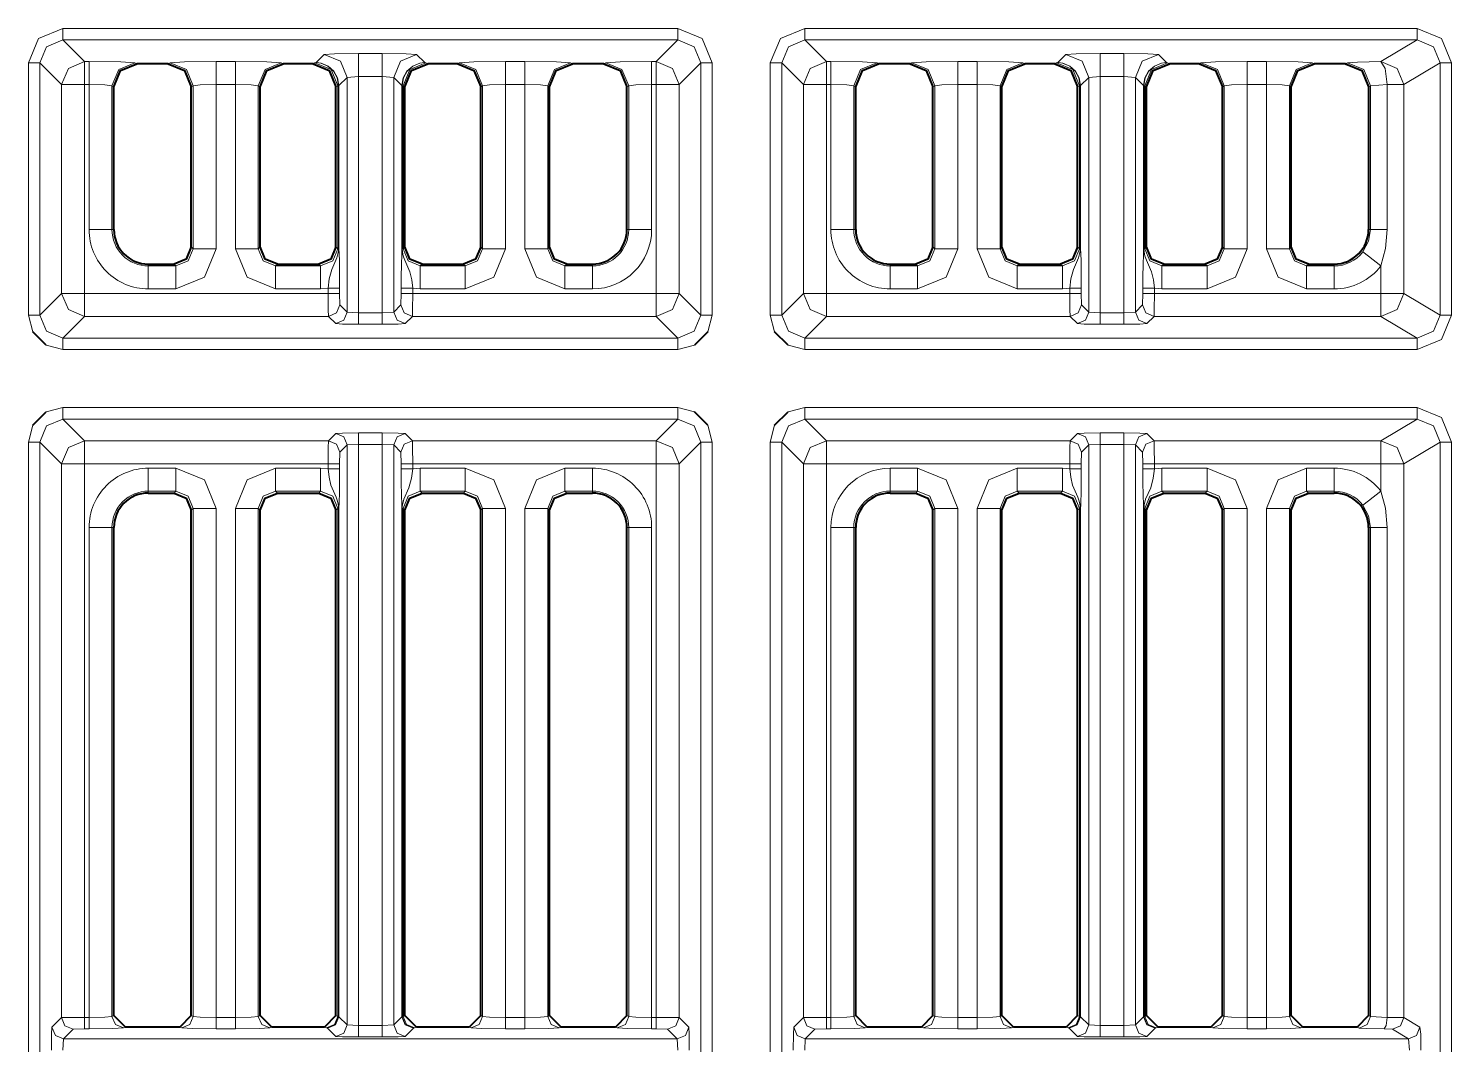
# Model space of a CAD drawing. Header units: millimetres. Extents: x 0 to 2941, y -405 to 1422.
# Drawn here: x 484.1 to 546, y 228.7 to 272.9 of the extents above; entities that cross this region are included whole.
import ezdxf

# ---------------------------------------------------------------- set-up
doc = ezdxf.new("R2010")
doc.units = ezdxf.units.MM
doc.layers.add('FINE', color=9, linetype='Continuous')
doc.layers.add('OUTLINE', color=7, linetype='Continuous')

msp = doc.modelspace()

# ---------------------------------------------------------------- linework, layer by layer
at = {"layer": 'FINE', "lineweight": 9}
for p, q in [((512.354, 272.928), (485.579, 272.928)), ((544.544, 272.928), (517.879, 272.928)), ((485.579, 272.428), (512.354, 272.428)), ((486.523, 271.484), (485.579, 272.428)), ((518.823, 271.484), (517.879, 272.428)), ((517.879, 272.428), (544.544, 272.428)), ((544.544, 272.428), (542.971, 271.484)), ((484.08, 271.428), (484.08, 260.453)), ((484.579, 260.453), (484.579, 271.428)), ((484.579, 271.428), (485.523, 270.484)), ((486.719, 271.484), (486.523, 271.484)), ((488.799, 271.393), (488.716, 271.434)), ((490.252, 271.434), (490.17, 271.393)), ((493.09, 271.484), (492.25, 271.484)), ((495.17, 271.393), (495.087, 271.434)), ((496.552, 271.434), (496.47, 271.393)), ((496.601, 271.443), (496.552, 271.434)), ((496.957, 271.799), (496.601, 271.443)), ((501.338, 271.443), (500.982, 271.799)), ((501.387, 271.434), (501.338, 271.443)), ((501.47, 271.393), (501.387, 271.434)), ((502.852, 271.434), (502.77, 271.393)), ((505.69, 271.484), (504.85, 271.484)), ((507.77, 271.393), (507.687, 271.434)), ((509.217, 271.434), (509.135, 271.393)), ((513.853, 260.453), (513.853, 271.428)), ((516.38, 271.428), (516.38, 260.453)), ((519.019, 271.484), (518.823, 271.484)), ((521.099, 271.393), (521.016, 271.434)), ((522.547, 271.434), (522.464, 271.393)), ((527.464, 271.393), (527.382, 271.434)), ((528.847, 271.434), (528.764, 271.393)), ((528.896, 271.443), (528.847, 271.434)), ((529.252, 271.799), (528.896, 271.443)), ((531.777, 271.837), (530.751, 271.837)), ((533.633, 271.443), (533.277, 271.799)), ((533.681, 271.434), (533.633, 271.443)), ((533.764, 271.393), (533.681, 271.434)), ((535.147, 271.434), (535.064, 271.393)), ((537.984, 271.484), (537.144, 271.484)), ((540.064, 271.393), (539.982, 271.434)), ((541.516, 271.436), (541.429, 271.393)), ((543.97, 270.484), (545.544, 271.429)), ((545.544, 271.429), (545.544, 260.452)), ((546.044, 260.452), (546.044, 271.429)), ((497.6, 270.442), (497.957, 270.799)), ((497.957, 270.799), (498.457, 270.838)), ((497.957, 270.799), (497.957, 260.582)), ((498.457, 260.556), (498.457, 270.838)), ((498.457, 270.838), (499.483, 270.838)), ((499.483, 270.838), (499.483, 260.556)), ((499.483, 270.838), (499.982, 270.799)), ((499.982, 260.582), (499.982, 270.799)), ((499.982, 270.799), (500.34, 270.442)), ((529.894, 270.442), (530.252, 270.799)), ((530.252, 270.799), (530.751, 270.838)), ((530.252, 270.799), (530.252, 260.582)), ((530.751, 260.556), (530.751, 270.838)), ((530.751, 270.838), (531.777, 270.838)), ((531.777, 270.838), (531.777, 260.556)), ((531.777, 270.838), (532.277, 270.799)), ((532.277, 270.799), (532.634, 270.442)), ((486.523, 270.484), (486.719, 270.484)), ((486.523, 261.397), (486.523, 270.484)), ((486.719, 270.484), (486.719, 264.172)), ((487.717, 264.172), (487.717, 270.435)), ((487.717, 270.435), (487.799, 270.394)), ((491.17, 270.394), (491.251, 270.435)), ((492.25, 263.34), (492.25, 270.484)), ((492.25, 270.484), (493.09, 270.484)), ((493.09, 270.484), (493.09, 263.34)), ((494.088, 263.34), (494.088, 270.435)), ((494.088, 270.435), (494.17, 270.394)), ((497.47, 270.394), (497.551, 270.435)), ((497.583, 270.442), (497.583, 263.34)), ((497.6, 270.442), (497.6, 270.448)), ((497.6, 263.34), (497.6, 270.442)), ((500.34, 270.442), (500.34, 263.34)), ((500.356, 270.442), (500.356, 270.446)), ((500.356, 270.446), (500.388, 270.435)), ((500.356, 263.34), (500.356, 270.442)), ((500.388, 270.435), (500.47, 270.394)), ((500.388, 263.34), (500.388, 270.435)), ((503.77, 270.394), (503.851, 270.435)), ((505.69, 270.484), (505.69, 263.34)), ((506.688, 263.34), (506.688, 270.435)), ((506.688, 270.435), (506.77, 270.394)), ((511.215, 264.172), (511.215, 270.484)), ((511.215, 270.484), (511.41, 270.484)), ((511.41, 270.484), (511.41, 261.397)), ((512.41, 261.397), (512.41, 270.484)), ((517.823, 270.484), (517.823, 261.397)), ((518.823, 270.484), (519.019, 270.484)), ((519.019, 270.484), (519.019, 264.172)), ((524.544, 263.34), (524.544, 270.484)), ((526.383, 270.435), (526.464, 270.394)), ((529.764, 270.394), (529.846, 270.435)), ((529.846, 270.435), (529.846, 263.34)), ((529.878, 270.442), (529.878, 263.34)), ((529.894, 270.442), (529.894, 270.448)), ((529.894, 263.34), (529.894, 270.442)), ((532.634, 270.442), (532.634, 263.34)), ((532.651, 270.442), (532.651, 270.446)), ((532.651, 270.446), (532.683, 270.435)), ((532.651, 263.34), (532.651, 270.442)), ((532.683, 270.435), (532.764, 270.394)), ((532.683, 263.34), (532.683, 270.435)), ((536.064, 270.394), (536.146, 270.435)), ((536.146, 270.435), (536.146, 263.34)), ((537.144, 263.34), (537.144, 270.484)), ((537.144, 270.484), (537.984, 270.484)), ((537.984, 270.484), (537.984, 263.34)), ((538.983, 263.34), (538.983, 270.435)), ((538.983, 270.435), (539.064, 270.394)), ((542.429, 270.394), (542.515, 270.437)), ((542.515, 270.437), (543.242, 270.484)), ((542.515, 270.437), (542.515, 264.172)), ((543.242, 264.172), (543.242, 270.484)), ((543.97, 261.397), (543.97, 270.484)), ((487.799, 264.172), (487.717, 264.172)), ((542.515, 264.172), (542.429, 264.172)), ((494.17, 263.421), (494.088, 263.34)), ((500.47, 263.421), (500.388, 263.34)), ((506.77, 263.421), (506.688, 263.34)), ((523.546, 263.34), (523.464, 263.421)), ((529.846, 263.34), (529.764, 263.421)), ((532.764, 263.421), (532.683, 263.34)), ((536.146, 263.34), (536.064, 263.421)), ((539.064, 263.421), (538.983, 263.34)), ((490.421, 262.673), (490.502, 262.591)), ((494.837, 262.591), (494.919, 262.673)), ((496.802, 262.591), (494.837, 262.591)), ((496.721, 262.673), (496.802, 262.591)), ((501.137, 262.591), (501.219, 262.673)), ((503.102, 262.591), (501.137, 262.591)), ((503.021, 262.673), (503.102, 262.591)), ((507.437, 262.591), (507.519, 262.673)), ((508.635, 262.591), (507.437, 262.591)), ((508.635, 262.673), (508.635, 262.591)), ((527.132, 262.591), (527.213, 262.673)), ((529.097, 262.591), (527.132, 262.591)), ((529.015, 262.673), (529.097, 262.591)), ((535.315, 262.673), (535.397, 262.591)), ((539.732, 262.591), (539.813, 262.673)), ((540.929, 262.591), (539.732, 262.591)), ((540.929, 262.673), (540.929, 262.591)), ((542.971, 262.595), (542.971, 261.397)), ((489.299, 261.592), (490.502, 261.592)), ((494.837, 261.592), (496.802, 261.592)), ((496.802, 261.592), (497.129, 261.623)), ((497.129, 261.623), (497.129, 261.397)), ((497.629, 261.397), (497.629, 261.623)), ((500.31, 261.623), (500.31, 261.397)), ((500.81, 261.397), (500.81, 261.623)), ((500.81, 261.623), (501.137, 261.592)), ((501.137, 261.592), (503.102, 261.592)), ((507.437, 261.592), (508.635, 261.592)), ((521.599, 261.592), (522.797, 261.592)), ((527.132, 261.592), (529.097, 261.592)), ((529.097, 261.592), (529.424, 261.623)), ((529.424, 261.623), (529.424, 261.397)), ((529.923, 261.397), (529.923, 261.623)), ((533.105, 261.623), (533.432, 261.592)), ((533.432, 261.592), (535.397, 261.592)), ((539.732, 261.592), (540.929, 261.592)), ((497.129, 261.397), (486.523, 261.397)), ((497.642, 260.897), (497.629, 261.397)), ((497.957, 260.582), (497.642, 260.897)), ((500.298, 260.897), (499.982, 260.582)), ((500.31, 261.397), (500.298, 260.897)), ((511.41, 261.397), (500.81, 261.397)), ((513.354, 260.453), (512.41, 261.397)), ((529.936, 260.897), (529.923, 261.397)), ((530.252, 260.582), (529.936, 260.897)), ((545.544, 260.452), (543.97, 261.397)), ((484.08, 260.453), (484.268, 259.726)), ((485.579, 259.453), (486.523, 260.397)), ((486.523, 260.397), (497.142, 260.397)), ((497.142, 260.397), (497.457, 260.082)), ((498.457, 260.556), (497.957, 260.582)), ((499.483, 260.556), (498.457, 260.556)), ((499.982, 260.582), (499.483, 260.556)), ((500.482, 260.082), (500.797, 260.397)), ((500.797, 260.397), (511.41, 260.397)), ((511.41, 260.397), (512.354, 259.453)), ((513.665, 259.726), (513.853, 260.453)), ((516.38, 260.453), (516.568, 259.726)), ((529.436, 260.397), (529.752, 260.082)), ((530.751, 260.556), (530.252, 260.582)), ((531.777, 260.556), (530.751, 260.556)), ((532.277, 260.582), (531.777, 260.556)), ((532.777, 260.082), (533.092, 260.397)), ((533.092, 260.397), (542.971, 260.397)), ((498.457, 260.056), (499.483, 260.056)), ((530.751, 260.056), (531.777, 260.056)), ((484.852, 259.141), (485.579, 258.954)), ((512.354, 259.453), (485.579, 259.453)), ((517.152, 259.141), (517.879, 258.954)), ((517.879, 258.954), (544.544, 258.954)), ((485.579, 256.427), (484.852, 256.239)), ((512.354, 256.427), (485.579, 256.427)), ((485.579, 255.927), (512.354, 255.927)), ((486.523, 254.984), (485.579, 255.927)), ((512.354, 255.927), (511.41, 254.984)), ((513.081, 256.239), (512.354, 256.427)), ((517.879, 256.427), (517.152, 256.239)), ((544.544, 256.427), (517.879, 256.427)), ((484.268, 255.655), (484.08, 254.928)), ((497.457, 255.299), (497.142, 254.984)), ((499.483, 255.324), (498.457, 255.324)), ((500.797, 254.984), (500.482, 255.299)), ((513.853, 254.928), (513.665, 255.655)), ((516.568, 255.655), (516.38, 254.928)), ((533.092, 254.984), (532.777, 255.299)), ((484.08, 254.928), (484.08, 200.348)), ((497.142, 254.984), (486.523, 254.984)), ((497.642, 254.484), (497.957, 254.799)), ((497.957, 254.799), (498.457, 254.825)), ((497.957, 254.799), (497.957, 229.558)), ((498.457, 229.532), (498.457, 254.825)), ((498.457, 254.825), (499.483, 254.825)), ((499.483, 254.825), (499.483, 229.532)), ((499.483, 254.825), (499.982, 254.799)), ((499.982, 229.558), (499.982, 254.799)), ((511.41, 254.984), (500.797, 254.984)), ((512.41, 253.984), (513.354, 254.928)), ((513.853, 200.348), (513.853, 254.928)), ((516.38, 254.928), (516.38, 200.348)), ((529.436, 254.984), (518.823, 254.984)), ((529.936, 254.484), (530.252, 254.799)), ((530.252, 254.799), (530.751, 254.825)), ((530.252, 254.799), (530.252, 229.558)), ((530.751, 229.532), (530.751, 254.825)), ((530.751, 254.825), (531.777, 254.825)), ((531.777, 254.825), (531.777, 229.532)), ((531.777, 254.825), (532.277, 254.799)), ((542.971, 254.984), (533.092, 254.984)), ((543.97, 253.984), (545.544, 254.928)), ((545.544, 254.928), (545.544, 200.202)), ((497.629, 253.984), (497.642, 254.484)), ((532.592, 254.484), (532.605, 253.984)), ((490.502, 253.789), (489.299, 253.789)), ((496.802, 253.789), (494.837, 253.789)), ((497.129, 253.758), (496.802, 253.789)), ((497.129, 253.984), (497.129, 253.758)), ((497.629, 253.758), (497.629, 253.984)), ((500.81, 253.758), (500.81, 253.984)), ((501.137, 253.789), (500.81, 253.758)), ((503.102, 253.789), (501.137, 253.789)), ((508.635, 253.789), (507.437, 253.789)), ((512.41, 229.873), (512.41, 253.984)), ((517.823, 253.984), (517.823, 229.873)), ((518.823, 253.984), (529.424, 253.984)), ((518.823, 229.886), (518.823, 253.984)), ((522.797, 253.789), (521.599, 253.789)), ((529.097, 253.789), (527.132, 253.789)), ((529.424, 253.758), (529.097, 253.789)), ((529.424, 253.984), (529.424, 253.758)), ((532.605, 253.984), (532.605, 253.758)), ((533.105, 253.984), (542.971, 253.984)), ((533.105, 253.758), (533.105, 253.984)), ((533.432, 253.789), (533.105, 253.758)), ((535.397, 253.789), (533.432, 253.789)), ((540.929, 253.789), (539.732, 253.789)), ((542.971, 253.984), (542.971, 252.786)), ((489.299, 252.708), (489.299, 252.79)), ((494.919, 252.708), (494.837, 252.79)), ((501.219, 252.708), (501.137, 252.79)), ((501.137, 252.79), (503.102, 252.79)), ((503.102, 252.79), (503.021, 252.708)), ((507.519, 252.708), (507.437, 252.79)), ((507.437, 252.79), (508.635, 252.79)), ((508.635, 252.79), (508.635, 252.708)), ((522.797, 252.79), (522.715, 252.708)), ((529.097, 252.79), (529.015, 252.708)), ((533.513, 252.708), (533.432, 252.79)), ((539.732, 252.79), (540.929, 252.79)), ((539.813, 252.708), (539.732, 252.79)), ((540.929, 252.79), (540.929, 252.708)), ((491.17, 251.96), (491.251, 252.041)), ((491.251, 252.041), (491.251, 229.923)), ((492.25, 229.886), (492.25, 252.041)), ((493.09, 252.041), (493.09, 229.886)), ((494.088, 252.041), (494.17, 251.96)), ((494.088, 229.923), (494.088, 252.041)), ((497.47, 251.96), (497.551, 252.041)), ((497.551, 252.041), (497.551, 229.923)), ((497.583, 252.041), (497.583, 229.915)), ((497.6, 229.915), (497.6, 252.041)), ((500.34, 252.041), (500.34, 229.915)), ((500.388, 252.041), (500.47, 251.96)), ((500.388, 229.923), (500.388, 252.041)), ((503.77, 251.96), (503.851, 252.041)), ((503.851, 252.041), (503.851, 229.923)), ((504.85, 229.886), (504.85, 252.041)), ((505.69, 252.041), (505.69, 229.886)), ((506.688, 252.041), (506.77, 251.96)), ((523.464, 251.96), (523.546, 252.041)), ((523.546, 252.041), (523.546, 229.923)), ((524.544, 229.886), (524.544, 252.041)), ((525.384, 252.041), (525.384, 229.886)), ((526.383, 252.041), (526.464, 251.96)), ((526.383, 229.923), (526.383, 252.041)), ((529.764, 251.96), (529.846, 252.041)), ((529.846, 252.041), (529.846, 229.923)), ((529.878, 252.041), (529.878, 229.915)), ((529.894, 229.915), (529.894, 252.041)), ((532.634, 252.041), (532.634, 229.915)), ((532.651, 229.915), (532.651, 252.041)), ((532.683, 252.041), (532.764, 251.96)), ((536.064, 251.96), (536.146, 252.041)), ((536.146, 252.041), (536.146, 229.923)), ((537.144, 229.886), (537.144, 252.041)), ((537.984, 252.041), (537.984, 229.886)), ((538.983, 252.041), (539.064, 251.96)), ((538.983, 229.923), (538.983, 252.041)), ((487.717, 251.208), (487.799, 251.208)), ((487.717, 229.923), (487.717, 251.208)), ((511.215, 229.886), (511.215, 251.208)), ((519.019, 251.208), (519.019, 229.886)), ((520.017, 251.208), (520.099, 251.208)), ((542.429, 251.208), (542.515, 251.208)), ((542.515, 251.208), (542.515, 229.921)), ((543.242, 229.885), (543.242, 251.208)), ((487.799, 229.964), (487.717, 229.923)), ((491.251, 229.923), (491.17, 229.964)), ((494.17, 229.964), (494.088, 229.923)), ((497.551, 229.923), (497.47, 229.964)), ((497.583, 229.915), (497.551, 229.923)), ((497.957, 229.558), (497.6, 229.915)), ((500.34, 229.915), (499.982, 229.558)), ((500.388, 229.923), (500.356, 229.915)), ((500.47, 229.964), (500.388, 229.923)), ((503.851, 229.923), (503.77, 229.964)), ((510.216, 229.923), (510.135, 229.964)), ((523.546, 229.923), (523.464, 229.964)), ((526.464, 229.964), (526.383, 229.923)), ((529.846, 229.923), (529.764, 229.964)), ((529.878, 229.915), (529.846, 229.923)), ((530.252, 229.558), (529.894, 229.915)), ((532.634, 229.915), (532.277, 229.558)), ((532.683, 229.923), (532.651, 229.915)), ((536.146, 229.923), (536.064, 229.964)), ((539.064, 229.964), (538.983, 229.923)), ((542.515, 229.921), (542.429, 229.964)), ((543.242, 229.885), (542.515, 229.921)), ((485.523, 229.873), (485.103, 229.453)), ((485.603, 228.953), (486.023, 229.373)), ((486.023, 229.373), (486.523, 229.386)), ((488.216, 229.423), (488.298, 229.464)), ((493.09, 229.886), (492.25, 229.886)), ((492.25, 229.386), (493.09, 229.386)), ((494.588, 229.423), (494.67, 229.464)), ((496.97, 229.464), (497.052, 229.423)), ((497.052, 229.423), (497.1, 229.415)), ((497.1, 229.415), (497.457, 229.058)), ((498.457, 229.532), (497.957, 229.558)), ((499.483, 229.532), (498.457, 229.532)), ((499.982, 229.558), (499.483, 229.532)), ((500.482, 229.058), (500.839, 229.415)), ((500.839, 229.415), (500.888, 229.423)), ((500.888, 229.423), (500.97, 229.464)), ((503.27, 229.464), (503.352, 229.423)), ((505.69, 229.886), (504.85, 229.886)), ((504.85, 229.386), (505.69, 229.386)), ((507.187, 229.423), (507.27, 229.464)), ((509.635, 229.464), (509.717, 229.423)), ((511.41, 229.886), (511.215, 229.886)), ((511.215, 229.386), (511.41, 229.386)), ((511.41, 229.386), (511.91, 229.373)), ((512.83, 229.453), (512.41, 229.873)), ((517.823, 229.873), (517.403, 229.453)), ((519.019, 229.886), (518.823, 229.886)), ((518.823, 229.386), (519.019, 229.386)), ((520.517, 229.423), (520.599, 229.464)), ((522.964, 229.464), (523.046, 229.423)), ((525.384, 229.886), (524.544, 229.886)), ((524.544, 229.386), (525.384, 229.386)), ((526.882, 229.423), (526.964, 229.464)), ((529.264, 229.464), (529.346, 229.423)), ((529.346, 229.423), (529.395, 229.415)), ((530.751, 229.532), (530.252, 229.558)), ((531.777, 229.532), (530.751, 229.532)), ((532.277, 229.558), (531.777, 229.532)), ((532.777, 229.058), (533.134, 229.415)), ((533.134, 229.415), (533.182, 229.423)), ((533.182, 229.423), (533.264, 229.464)), ((535.564, 229.464), (535.646, 229.423)), ((537.984, 229.886), (537.144, 229.886)), ((537.144, 229.386), (537.984, 229.386)), ((539.482, 229.423), (539.564, 229.464)), ((541.929, 229.464), (542.015, 229.421)), ((543.106, 229.385), (543.47, 229.373)), ((543.97, 229.873), (543.242, 229.885)), ((543.47, 229.373), (544.171, 228.953)), ((485.578, 228.453), (485.603, 228.953)), ((512.33, 228.953), (512.356, 228.453)), ((517.878, 228.453), (517.903, 228.953)), ((544.171, 228.953), (517.903, 228.953)), ((530.751, 229.033), (531.777, 229.033)), ((544.171, 228.953), (544.213, 228.453))]:
    msp.add_line(p, q, dxfattribs=at)
for points in [[(485.579, 272.928), (484.519, 272.488), (484.08, 271.428)], [(485.579, 272.428), (485.579, 272.579), (485.579, 272.928)], [(512.354, 272.928), (512.354, 272.579), (512.354, 272.428)], [(513.853, 271.428), (513.414, 272.488), (512.354, 272.928)], [(517.879, 272.928), (516.819, 272.488), (516.38, 271.428)], [(517.879, 272.428), (517.879, 272.579), (517.879, 272.928)], [(544.544, 272.928), (544.544, 272.579), (544.544, 272.428)], [(546.044, 271.429), (545.605, 272.489), (544.544, 272.928)], [(485.579, 272.428), (484.872, 272.135), (484.579, 271.428)], [(512.354, 272.428), (511.41, 271.484), (511.215, 271.484), (509.838, 271.47), (509.217, 271.434)], [(513.354, 271.428), (513.061, 272.135), (512.354, 272.428)], [(517.879, 272.428), (517.172, 272.135), (516.88, 271.428)], [(545.544, 271.429), (545.252, 272.135), (544.544, 272.428)], [(484.08, 271.428), (484.429, 271.428), (484.579, 271.428)], [(486.523, 271.484), (485.816, 271.191), (485.523, 270.484)], [(486.523, 271.484), (486.523, 271.182), (486.523, 270.484)], [(486.719, 271.484), (486.719, 271.182), (486.719, 270.484)], [(488.716, 271.434), (488.095, 271.47), (486.719, 271.484)], [(488.716, 271.434), (488.01, 271.141), (487.717, 270.435)], [(492.25, 271.484), (490.873, 271.47), (490.252, 271.434)], [(491.251, 270.435), (490.958, 271.141), (490.252, 271.434)], [(492.25, 270.484), (492.25, 271.182), (492.25, 271.484)], [(493.09, 270.484), (493.09, 271.182), (493.09, 271.484)], [(495.087, 271.434), (494.466, 271.47), (493.09, 271.484)], [(494.088, 270.435), (494.381, 271.141), (495.087, 271.434)], [(497.551, 270.435), (497.258, 271.141), (496.552, 271.434)], [(497.583, 270.446), (497.526, 270.775), (497.367, 271.066), (497.122, 271.289), (496.817, 271.418), (496.625, 271.443), (496.601, 271.443)], [(497.583, 270.446), (497.595, 270.447), (497.6, 270.448), (497.542, 270.777), (497.379, 271.069), (497.13, 271.291), (496.819, 271.419), (496.625, 271.443), (496.601, 271.443)], [(499.483, 271.837), (498.457, 271.837), (497.41, 271.826), (496.957, 271.799)], [(497.957, 270.799), (497.664, 271.506), (496.957, 271.799)], [(498.457, 270.838), (498.457, 271.536), (498.457, 271.837)], [(499.483, 270.838), (499.483, 271.536), (499.483, 271.837)], [(500.982, 271.799), (500.529, 271.826), (499.483, 271.837)], [(499.982, 270.799), (500.275, 271.506), (500.982, 271.799)], [(500.34, 270.442), (500.34, 270.448), (500.397, 270.777), (500.56, 271.069), (500.81, 271.291), (501.12, 271.419), (501.314, 271.443), (501.338, 271.443)], [(500.356, 270.446), (500.413, 270.775), (500.572, 271.066), (500.817, 271.289), (501.123, 271.418), (501.314, 271.443), (501.338, 271.443)], [(500.388, 270.435), (500.681, 271.141), (501.387, 271.434)], [(504.85, 271.484), (503.473, 271.47), (502.852, 271.434)], [(503.851, 270.435), (503.558, 271.141), (502.852, 271.434)], [(504.85, 270.484), (504.85, 271.182), (504.85, 271.484)], [(505.69, 270.484), (505.69, 271.182), (505.69, 271.484)], [(507.687, 271.434), (507.066, 271.47), (505.69, 271.484)], [(506.688, 270.435), (506.981, 271.141), (507.687, 271.434)], [(510.216, 270.435), (509.923, 271.141), (509.217, 271.434)], [(511.215, 270.484), (511.215, 271.182), (511.215, 271.484)], [(511.41, 270.484), (511.41, 271.182), (511.41, 271.484)], [(512.41, 270.484), (512.117, 271.191), (511.41, 271.484)], [(512.41, 270.484), (513.354, 271.428), (513.354, 260.453)], [(513.354, 271.428), (513.504, 271.428), (513.853, 271.428)], [(516.38, 271.428), (516.729, 271.428), (516.88, 271.428)], [(517.823, 261.397), (516.88, 260.453), (516.88, 271.428), (517.823, 270.484)], [(518.823, 271.484), (518.116, 271.191), (517.823, 270.484)], [(518.823, 271.484), (518.823, 271.182), (518.823, 270.484)], [(521.016, 271.434), (520.395, 271.47), (519.019, 271.484)], [(519.019, 271.484), (519.019, 271.182), (519.019, 270.484)], [(521.016, 271.434), (520.31, 271.141), (520.017, 270.435)], [(525.384, 271.484), (524.544, 271.484), (523.168, 271.47), (522.547, 271.434)], [(523.546, 270.435), (523.253, 271.141), (522.547, 271.434)], [(524.544, 270.484), (524.544, 271.182), (524.544, 271.484)], [(525.384, 270.484), (525.384, 271.182), (525.384, 271.484)], [(527.382, 271.434), (526.761, 271.47), (525.384, 271.484)], [(526.383, 270.435), (526.676, 271.141), (527.382, 271.434)], [(529.846, 270.435), (529.553, 271.141), (528.847, 271.434)], [(529.878, 270.446), (529.821, 270.775), (529.662, 271.066), (529.417, 271.289), (529.111, 271.418), (528.919, 271.443), (528.896, 271.443)], [(529.894, 270.448), (529.836, 270.777), (529.674, 271.069), (529.424, 271.291), (529.114, 271.419), (528.92, 271.443), (528.896, 271.443)], [(530.751, 271.837), (529.705, 271.826), (529.252, 271.799)], [(530.252, 270.799), (529.958, 271.506), (529.252, 271.799)], [(530.751, 270.838), (530.751, 271.536), (530.751, 271.837)], [(531.777, 270.838), (531.777, 271.536), (531.777, 271.837)], [(533.277, 271.799), (532.824, 271.826), (531.777, 271.837)], [(532.277, 270.799), (532.57, 271.506), (533.277, 271.799)], [(532.634, 270.442), (532.634, 270.448), (532.692, 270.777), (532.855, 271.069), (533.104, 271.291), (533.414, 271.419), (533.609, 271.443), (533.633, 271.443)], [(532.651, 270.446), (532.708, 270.775), (532.867, 271.066), (533.112, 271.289), (533.417, 271.418), (533.609, 271.443), (533.633, 271.443)], [(532.683, 270.435), (532.976, 271.141), (533.681, 271.434)], [(537.144, 271.484), (535.768, 271.47), (535.147, 271.434)], [(536.146, 270.435), (535.853, 271.141), (535.147, 271.434)], [(537.144, 270.484), (537.144, 271.182), (537.144, 271.484)], [(537.984, 270.484), (537.984, 271.182), (537.984, 271.484)], [(539.982, 271.434), (539.361, 271.47), (537.984, 271.484)], [(538.983, 270.435), (539.276, 271.141), (539.982, 271.434)], [(542.971, 271.484), (541.951, 271.466), (541.516, 271.436)], [(542.515, 270.437), (542.222, 271.143), (541.516, 271.436)], [(543.242, 270.484), (543.16, 271.182), (542.971, 271.484)], [(543.97, 270.484), (543.677, 271.191), (542.971, 271.484)], [(545.544, 271.429), (545.698, 271.429), (546.044, 271.429)], [(532.592, 260.897), (532.277, 260.582), (532.277, 270.799)], [(485.523, 270.484), (485.523, 261.397), (484.579, 260.453)], [(485.523, 270.484), (485.825, 270.484), (486.523, 270.484)], [(486.719, 270.484), (487.407, 270.47), (487.717, 270.435)], [(491.251, 270.435), (491.251, 263.34), (491.17, 263.421)], [(491.251, 270.435), (491.561, 270.47), (492.25, 270.484)], [(493.09, 270.484), (493.778, 270.47), (494.088, 270.435)], [(497.551, 270.435), (497.551, 263.34), (497.47, 263.421)], [(497.551, 270.435), (497.583, 270.446), (497.583, 270.442)], [(497.583, 270.442), (497.595, 270.442), (497.6, 270.442)], [(500.356, 270.446), (500.344, 270.447), (500.34, 270.448)], [(500.34, 270.442), (500.344, 270.442), (500.356, 270.442)], [(503.851, 270.435), (503.851, 263.34), (503.77, 263.421)], [(503.851, 270.435), (504.161, 270.47), (504.85, 270.484)], [(504.85, 263.34), (504.85, 270.484), (505.69, 270.484)], [(505.69, 270.484), (506.378, 270.47), (506.688, 270.435)], [(510.135, 270.394), (510.216, 270.435), (510.216, 264.172), (510.135, 264.172)], [(510.216, 270.435), (510.526, 270.47), (511.215, 270.484)], [(511.41, 270.484), (512.108, 270.484), (512.41, 270.484)], [(517.823, 270.484), (518.125, 270.484), (518.823, 270.484)], [(529.424, 261.397), (518.823, 261.397), (518.823, 270.484)], [(519.019, 270.484), (519.707, 270.47), (520.017, 270.435)], [(520.099, 264.172), (520.017, 264.172), (520.017, 270.435), (520.099, 270.394)], [(523.464, 270.394), (523.546, 270.435), (523.546, 263.34)], [(523.546, 270.435), (523.856, 270.47), (524.544, 270.484)], [(524.544, 270.484), (525.384, 270.484), (525.384, 263.34), (525.896, 262.104), (527.132, 261.592)], [(525.384, 270.484), (526.073, 270.47), (526.383, 270.435)], [(526.464, 263.421), (526.383, 263.34), (526.383, 270.435)], [(529.846, 270.435), (529.878, 270.446), (529.878, 270.442)], [(529.878, 270.446), (529.889, 270.447), (529.894, 270.448)], [(529.878, 270.442), (529.889, 270.442), (529.894, 270.442)], [(532.651, 270.446), (532.639, 270.447), (532.634, 270.448)], [(532.634, 270.442), (532.639, 270.442), (532.651, 270.442)], [(536.146, 270.435), (536.456, 270.47), (537.144, 270.484)], [(537.984, 270.484), (538.673, 270.47), (538.983, 270.435)], [(543.242, 270.484), (543.754, 270.484), (543.97, 270.484)], [(486.719, 264.172), (487.407, 264.172), (487.717, 264.172)], [(510.216, 264.172), (510.526, 264.172), (511.215, 264.172)], [(519.019, 264.172), (519.707, 264.172), (520.017, 264.172)], [(542.515, 264.172), (542.431, 263.669), (542.181, 263.205)], [(542.515, 264.172), (542.732, 264.172), (543.242, 264.172)], [(542.971, 262.595), (543.174, 263.352), (543.242, 264.172)], [(491.251, 263.34), (491.033, 262.809), (490.502, 262.591)], [(490.502, 261.592), (491.738, 262.104), (492.25, 263.34)], [(491.251, 263.34), (491.561, 263.34), (492.25, 263.34)], [(493.09, 263.34), (493.778, 263.34), (494.088, 263.34)], [(493.09, 263.34), (493.601, 262.104), (494.837, 261.592)], [(494.837, 262.591), (494.306, 262.809), (494.088, 263.34)], [(497.551, 263.34), (497.333, 262.809), (496.802, 262.591)], [(497.583, 263.34), (497.581, 263.27), (497.572, 263.183), (497.512, 262.943), (497.29, 262.443), (497.179, 262.03), (497.129, 261.623)], [(497.551, 263.34), (497.562, 263.34), (497.583, 263.34)], [(497.6, 263.34), (497.595, 263.34), (497.583, 263.34)], [(497.629, 261.623), (497.626, 262.215), (497.616, 262.763), (497.604, 263.171), (497.6, 263.279), (497.6, 263.313), (497.6, 263.34)], [(500.34, 263.34), (500.34, 263.328), (500.339, 263.3), (500.338, 263.241), (500.336, 263.192), (500.334, 263.117), (500.32, 262.624), (500.313, 262.153), (500.31, 261.623)], [(500.356, 263.34), (500.344, 263.34), (500.34, 263.34)], [(500.356, 263.34), (500.377, 263.34), (500.388, 263.34)], [(500.81, 261.623), (500.767, 261.987), (500.689, 262.33), (500.465, 262.848), (500.413, 262.985), (500.384, 263.091), (500.361, 263.237), (500.357, 263.307), (500.356, 263.34)], [(501.137, 262.591), (500.606, 262.809), (500.388, 263.34)], [(503.851, 263.34), (503.633, 262.809), (503.102, 262.591)], [(503.102, 261.592), (504.338, 262.104), (504.85, 263.34)], [(503.851, 263.34), (504.161, 263.34), (504.85, 263.34)], [(506.688, 263.34), (506.378, 263.34), (505.69, 263.34)], [(505.69, 263.34), (506.201, 262.104), (507.437, 261.592)], [(507.437, 262.591), (506.906, 262.809), (506.688, 263.34)], [(523.546, 263.34), (523.327, 262.809), (522.797, 262.591)], [(522.797, 261.592), (524.033, 262.104), (524.544, 263.34)], [(524.544, 263.34), (523.856, 263.34), (523.546, 263.34)], [(525.384, 263.34), (526.073, 263.34), (526.383, 263.34)], [(527.132, 262.591), (526.601, 262.809), (526.383, 263.34)], [(529.846, 263.34), (529.628, 262.809), (529.097, 262.591)], [(529.878, 263.34), (529.875, 263.27), (529.866, 263.183), (529.807, 262.943), (529.585, 262.443), (529.474, 262.03), (529.424, 261.623)], [(529.846, 263.34), (529.856, 263.34), (529.878, 263.34)], [(529.894, 263.34), (529.889, 263.34), (529.878, 263.34)], [(529.923, 261.623), (529.92, 262.215), (529.911, 262.763), (529.898, 263.171), (529.895, 263.279), (529.894, 263.313), (529.894, 263.34)], [(532.634, 263.34), (532.634, 263.328), (532.634, 263.3), (532.633, 263.241), (532.631, 263.192), (532.628, 263.117), (532.614, 262.624), (532.608, 262.153), (532.605, 261.623)], [(532.651, 263.34), (532.639, 263.34), (532.634, 263.34)], [(532.651, 263.34), (532.672, 263.34), (532.683, 263.34)], [(533.105, 261.623), (533.062, 261.987), (532.984, 262.33), (532.759, 262.848), (532.708, 262.985), (532.679, 263.091), (532.656, 263.237), (532.651, 263.307), (532.651, 263.34)], [(533.432, 262.591), (532.901, 262.809), (532.683, 263.34)], [(536.146, 263.34), (535.928, 262.809), (535.397, 262.591)], [(535.397, 261.592), (536.633, 262.104), (537.144, 263.34)], [(536.146, 263.34), (536.456, 263.34), (537.144, 263.34)], [(537.984, 263.34), (538.673, 263.34), (538.983, 263.34)], [(537.984, 263.34), (538.496, 262.104), (539.732, 261.592)], [(539.732, 262.591), (539.201, 262.809), (538.983, 263.34)], [(542.181, 263.205), (542.426, 263.015), (542.971, 262.595)], [(490.502, 262.591), (489.299, 262.591), (489.299, 262.673)], [(489.299, 261.592), (489.299, 262.281), (489.299, 262.591)], [(490.502, 261.592), (490.502, 262.281), (490.502, 262.591)], [(494.837, 262.591), (494.837, 262.281), (494.837, 261.592)], [(496.802, 262.591), (496.802, 262.281), (496.802, 261.592)], [(501.137, 262.591), (501.137, 262.281), (501.137, 261.592)], [(503.102, 262.591), (503.102, 262.281), (503.102, 261.592)], [(507.437, 262.591), (507.437, 262.281), (507.437, 261.592)], [(508.635, 262.591), (508.635, 262.281), (508.635, 261.592)], [(522.715, 262.673), (522.797, 262.591), (521.599, 262.591), (521.599, 262.673)], [(521.599, 261.592), (521.599, 262.281), (521.599, 262.591)], [(522.797, 261.592), (522.797, 262.281), (522.797, 262.591)], [(527.132, 262.591), (527.132, 262.281), (527.132, 261.592)], [(529.097, 262.591), (529.097, 262.281), (529.097, 261.592)], [(535.397, 262.591), (533.432, 262.591), (533.513, 262.673)], [(533.432, 262.591), (533.432, 262.281), (533.432, 261.592)], [(535.397, 262.591), (535.397, 262.281), (535.397, 261.592)], [(539.732, 262.591), (539.732, 262.281), (539.732, 261.592)], [(540.929, 262.591), (540.929, 262.281), (540.929, 261.592)], [(497.629, 261.623), (497.478, 261.623), (497.129, 261.623)], [(500.81, 261.623), (500.461, 261.623), (500.31, 261.623)], [(529.923, 261.623), (529.773, 261.623), (529.424, 261.623)], [(532.605, 261.623), (532.605, 261.397), (532.592, 260.897)], [(533.105, 261.623), (532.756, 261.623), (532.605, 261.623)], [(542.971, 261.397), (533.105, 261.397), (533.105, 261.623)], [(485.523, 261.397), (485.825, 261.397), (486.523, 261.397)], [(485.523, 261.397), (485.816, 260.69), (486.523, 260.397)], [(486.523, 260.397), (486.523, 260.699), (486.523, 261.397)], [(497.629, 261.397), (497.478, 261.397), (497.129, 261.397)], [(497.129, 261.397), (497.133, 260.699), (497.142, 260.397)], [(497.642, 260.897), (497.495, 260.544), (497.142, 260.397)], [(500.797, 260.397), (500.444, 260.544), (500.298, 260.897)], [(500.81, 261.397), (500.461, 261.397), (500.31, 261.397)], [(500.797, 260.397), (500.806, 260.699), (500.81, 261.397)], [(511.41, 261.397), (512.108, 261.397), (512.41, 261.397)], [(511.41, 260.397), (512.117, 260.69), (512.41, 261.397)], [(511.41, 260.397), (511.41, 260.699), (511.41, 261.397)], [(517.823, 261.397), (518.116, 260.69), (518.823, 260.397)], [(518.823, 261.397), (518.125, 261.397), (517.823, 261.397)], [(518.823, 260.397), (518.823, 260.699), (518.823, 261.397)], [(529.923, 261.397), (529.773, 261.397), (529.424, 261.397)], [(529.424, 261.397), (529.427, 260.699), (529.436, 260.397)], [(529.936, 260.897), (529.79, 260.544), (529.436, 260.397)], [(533.092, 260.397), (532.739, 260.544), (532.592, 260.897)], [(533.105, 261.397), (532.756, 261.397), (532.605, 261.397)], [(533.092, 260.397), (533.101, 260.699), (533.105, 261.397)], [(542.971, 260.397), (543.677, 260.69), (543.97, 261.397)], [(543.97, 261.397), (543.662, 261.397), (542.971, 261.397)], [(542.971, 260.397), (542.971, 260.699), (542.971, 261.397)], [(484.579, 260.453), (484.429, 260.453), (484.08, 260.453)], [(485.579, 259.453), (484.872, 259.746), (484.579, 260.453)], [(497.957, 260.582), (497.81, 260.228), (497.457, 260.082)], [(498.457, 260.056), (498.457, 260.207), (498.457, 260.556)], [(499.483, 260.056), (499.483, 260.207), (499.483, 260.556)], [(500.482, 260.082), (500.129, 260.228), (499.982, 260.582)], [(513.354, 260.453), (513.061, 259.746), (512.354, 259.453)], [(513.853, 260.453), (513.504, 260.453), (513.354, 260.453)], [(516.38, 260.453), (516.729, 260.453), (516.88, 260.453)], [(517.879, 259.453), (517.172, 259.746), (516.88, 260.453)], [(517.879, 259.453), (518.823, 260.397), (529.436, 260.397)], [(542.971, 260.397), (544.544, 259.453), (517.879, 259.453)], [(530.252, 260.582), (530.105, 260.228), (529.752, 260.082)], [(530.751, 260.056), (530.751, 260.207), (530.751, 260.556)], [(531.777, 260.056), (531.777, 260.207), (531.777, 260.556)], [(532.777, 260.082), (532.424, 260.228), (532.277, 260.582)], [(545.544, 260.452), (545.252, 259.746), (544.544, 259.453)], [(544.544, 258.954), (545.605, 259.392), (546.044, 260.452)], [(545.544, 260.452), (545.698, 260.452), (546.044, 260.452)], [(497.457, 260.082), (497.759, 260.064), (498.457, 260.056)], [(499.483, 260.056), (500.18, 260.064), (500.482, 260.082)], [(529.752, 260.082), (530.054, 260.064), (530.751, 260.056)], [(531.777, 260.056), (532.475, 260.064), (532.777, 260.082)], [(485.579, 258.954), (485.579, 259.303), (485.579, 259.453)], [(485.579, 258.954), (512.354, 258.954), (513.081, 259.141)], [(512.354, 258.954), (512.354, 259.303), (512.354, 259.453)], [(517.879, 258.954), (517.879, 259.303), (517.879, 259.453)], [(544.544, 258.954), (544.544, 259.303), (544.544, 259.453)], [(484.579, 254.928), (484.872, 255.635), (485.579, 255.927)], [(485.579, 256.427), (485.579, 256.078), (485.579, 255.927)], [(512.354, 256.427), (512.354, 256.078), (512.354, 255.927)], [(512.354, 255.927), (513.061, 255.635), (513.354, 254.928)], [(516.88, 254.928), (517.172, 255.635), (517.879, 255.927)], [(517.879, 256.427), (517.879, 256.078), (517.879, 255.927)], [(518.823, 254.984), (517.879, 255.927), (544.544, 255.927), (542.971, 254.984)], [(544.544, 256.427), (544.544, 256.078), (544.544, 255.927)], [(546.044, 200.202), (546.044, 254.928), (545.605, 255.988), (544.544, 256.427)], [(544.544, 255.927), (545.252, 255.635), (545.544, 254.928)], [(498.457, 255.324), (497.759, 255.317), (497.457, 255.299)], [(497.457, 255.299), (497.81, 255.152), (497.957, 254.799)], [(498.457, 255.324), (498.457, 255.174), (498.457, 254.825)], [(499.483, 255.324), (499.483, 255.174), (499.483, 254.825)], [(500.482, 255.299), (500.18, 255.317), (499.483, 255.324)], [(500.482, 255.299), (500.129, 255.152), (499.982, 254.799)], [(531.777, 255.324), (530.751, 255.324), (530.054, 255.317), (529.752, 255.299), (529.436, 254.984)], [(530.252, 254.799), (530.105, 255.152), (529.752, 255.299)], [(530.751, 254.825), (530.751, 255.174), (530.751, 255.324)], [(531.777, 254.825), (531.777, 255.174), (531.777, 255.324)], [(532.777, 255.299), (532.475, 255.317), (531.777, 255.324)], [(532.277, 254.799), (532.424, 255.152), (532.777, 255.299)], [(484.579, 254.928), (484.429, 254.928), (484.08, 254.928)], [(484.579, 254.928), (485.523, 253.984), (485.523, 229.873)], [(485.523, 201.147), (484.579, 200.203), (484.579, 254.928)], [(485.523, 253.984), (485.825, 253.984), (486.523, 253.984), (486.523, 254.682), (486.523, 254.984)], [(486.523, 254.984), (485.816, 254.691), (485.523, 253.984)], [(497.142, 254.984), (497.133, 254.682), (497.129, 253.984)], [(497.142, 254.984), (497.495, 254.837), (497.642, 254.484)], [(499.982, 254.799), (500.298, 254.484), (500.31, 253.984)], [(500.797, 254.984), (500.444, 254.837), (500.298, 254.484)], [(500.81, 253.984), (500.806, 254.682), (500.797, 254.984)], [(512.41, 253.984), (512.117, 254.691), (511.41, 254.984)], [(511.41, 253.984), (511.41, 254.682), (511.41, 254.984)], [(513.354, 254.928), (513.354, 200.203), (512.41, 201.147)], [(513.853, 254.928), (513.504, 254.928), (513.354, 254.928)], [(516.38, 254.928), (516.729, 254.928), (516.88, 254.928)], [(516.88, 200.203), (516.88, 254.928), (517.823, 253.984)], [(518.823, 254.984), (518.116, 254.691), (517.823, 253.984)], [(518.823, 254.984), (518.823, 254.682), (518.823, 253.984)], [(529.436, 254.984), (529.427, 254.682), (529.424, 253.984)], [(529.936, 254.484), (529.79, 254.837), (529.436, 254.984)], [(532.277, 229.558), (532.277, 254.799), (532.592, 254.484)], [(532.592, 254.484), (532.739, 254.837), (533.092, 254.984)], [(533.105, 253.984), (533.101, 254.682), (533.092, 254.984)], [(543.97, 253.984), (543.677, 254.69), (542.971, 254.984)], [(542.971, 254.984), (542.971, 254.682), (542.971, 253.984)], [(545.544, 254.928), (545.698, 254.928), (546.044, 254.928)], [(529.923, 253.758), (529.923, 253.984), (529.936, 254.484)], [(486.523, 229.886), (486.523, 253.984), (497.129, 253.984)], [(489.299, 252.79), (489.299, 253.1), (489.299, 253.789)], [(490.502, 252.79), (490.502, 253.1), (490.502, 253.789)], [(492.25, 252.041), (491.738, 253.277), (490.502, 253.789)], [(494.837, 253.789), (493.601, 253.277), (493.09, 252.041)], [(494.837, 253.789), (494.837, 253.1), (494.837, 252.79)], [(496.802, 253.789), (496.802, 253.1), (496.802, 252.79)], [(497.129, 253.984), (497.478, 253.984), (497.629, 253.984)], [(497.129, 253.758), (497.478, 253.758), (497.629, 253.758)], [(497.129, 253.758), (497.172, 253.394), (497.25, 253.051), (497.475, 252.533), (497.526, 252.396), (497.555, 252.289), (497.578, 252.143), (497.583, 252.074), (497.583, 252.041)], [(497.6, 252.041), (497.6, 252.054), (497.6, 252.081), (497.601, 252.14), (497.603, 252.189), (497.605, 252.263), (497.62, 252.757), (497.627, 253.227), (497.629, 253.758)], [(500.81, 253.984), (500.461, 253.984), (500.31, 253.984)], [(500.31, 253.984), (500.31, 253.758), (500.313, 253.166), (500.323, 252.618), (500.336, 252.21), (500.339, 252.102), (500.339, 252.068), (500.34, 252.041)], [(500.81, 253.758), (500.461, 253.758), (500.31, 253.758)], [(500.356, 229.915), (500.356, 252.041), (500.358, 252.111), (500.367, 252.198), (500.427, 252.437), (500.649, 252.937), (500.76, 253.351), (500.81, 253.758)], [(500.81, 253.984), (511.41, 253.984), (511.41, 229.886)], [(501.137, 253.789), (501.137, 253.1), (501.137, 252.79)], [(503.102, 253.789), (503.102, 253.1), (503.102, 252.79)], [(504.85, 252.041), (504.338, 253.277), (503.102, 253.789)], [(507.437, 253.789), (506.201, 253.277), (505.69, 252.041)], [(507.437, 253.789), (507.437, 253.1), (507.437, 252.79)], [(508.635, 253.789), (508.635, 253.1), (508.635, 252.79)], [(511.41, 253.984), (512.108, 253.984), (512.41, 253.984)], [(517.823, 253.984), (518.125, 253.984), (518.823, 253.984)], [(521.599, 252.79), (521.599, 253.1), (521.599, 253.789)], [(522.797, 252.79), (522.797, 253.1), (522.797, 253.789)], [(524.544, 252.041), (524.033, 253.277), (522.797, 253.789)], [(527.132, 253.789), (525.896, 253.277), (525.384, 252.041)], [(527.132, 253.789), (527.132, 253.1), (527.132, 252.79)], [(529.097, 253.789), (529.097, 253.1), (529.097, 252.79)], [(529.923, 253.984), (529.773, 253.984), (529.424, 253.984)], [(529.923, 253.758), (529.773, 253.758), (529.424, 253.758)], [(529.424, 253.758), (529.467, 253.394), (529.545, 253.051), (529.769, 252.533), (529.82, 252.396), (529.85, 252.289), (529.873, 252.143), (529.877, 252.074), (529.878, 252.041)], [(529.894, 252.041), (529.894, 252.054), (529.895, 252.081), (529.896, 252.14), (529.897, 252.189), (529.9, 252.263), (529.914, 252.757), (529.921, 253.227), (529.923, 253.758)], [(532.605, 253.984), (532.756, 253.984), (533.105, 253.984)], [(532.605, 253.758), (532.756, 253.758), (533.105, 253.758)], [(532.605, 253.758), (532.608, 253.166), (532.617, 252.618), (532.63, 252.21), (532.634, 252.102), (532.634, 252.068), (532.634, 252.041)], [(532.651, 252.041), (532.653, 252.111), (532.662, 252.198), (532.722, 252.437), (532.944, 252.937), (533.055, 253.351), (533.105, 253.758)], [(533.432, 253.789), (533.432, 253.1), (533.432, 252.79)], [(535.397, 253.789), (535.397, 253.1), (535.397, 252.79)], [(537.144, 252.041), (536.633, 253.277), (535.397, 253.789)], [(539.732, 253.789), (538.496, 253.277), (537.984, 252.041)], [(539.732, 253.789), (539.732, 253.1), (539.732, 252.79)], [(540.929, 253.789), (540.929, 253.1), (540.929, 252.79)], [(542.971, 253.984), (543.662, 253.984), (543.97, 253.984)], [(544.713, 228.453), (544.7, 229.151), (544.67, 229.453), (543.97, 229.873), (543.97, 253.984)], [(489.299, 252.79), (490.502, 252.79), (490.421, 252.708)], [(490.502, 252.79), (491.033, 252.572), (491.251, 252.041)], [(494.088, 252.041), (494.306, 252.572), (494.837, 252.79)], [(494.837, 252.79), (496.802, 252.79), (496.721, 252.708)], [(496.802, 252.79), (497.333, 252.572), (497.551, 252.041)], [(500.388, 252.041), (500.606, 252.572), (501.137, 252.79)], [(503.102, 252.79), (503.633, 252.572), (503.851, 252.041)], [(506.688, 252.041), (506.906, 252.572), (507.437, 252.79)], [(521.599, 252.708), (521.599, 252.79), (522.797, 252.79)], [(522.797, 252.79), (523.327, 252.572), (523.546, 252.041)], [(526.383, 252.041), (526.601, 252.572), (527.132, 252.79)], [(527.213, 252.708), (527.132, 252.79), (529.097, 252.79)], [(529.097, 252.79), (529.628, 252.572), (529.846, 252.041)], [(532.683, 252.041), (532.901, 252.572), (533.432, 252.79)], [(533.432, 252.79), (535.397, 252.79), (535.315, 252.708)], [(535.397, 252.79), (535.928, 252.572), (536.146, 252.041)], [(538.983, 252.041), (539.201, 252.572), (539.732, 252.79)], [(542.971, 252.786), (542.426, 252.365), (542.181, 252.176)], [(543.242, 251.208), (543.171, 252.044), (542.971, 252.786)], [(492.25, 252.041), (491.561, 252.041), (491.251, 252.041)], [(493.09, 252.041), (493.778, 252.041), (494.088, 252.041)], [(497.551, 252.041), (497.562, 252.041), (497.583, 252.041)], [(497.583, 252.041), (497.595, 252.041), (497.6, 252.041)], [(500.356, 252.041), (500.344, 252.041), (500.34, 252.041)], [(500.356, 252.041), (500.377, 252.041), (500.388, 252.041)], [(503.851, 252.041), (504.161, 252.041), (504.85, 252.041)], [(506.688, 252.041), (506.378, 252.041), (505.69, 252.041)], [(506.77, 229.964), (506.688, 229.923), (506.688, 252.041)], [(523.546, 252.041), (523.856, 252.041), (524.544, 252.041)], [(525.384, 252.041), (526.073, 252.041), (526.383, 252.041)], [(529.846, 252.041), (529.856, 252.041), (529.878, 252.041)], [(529.894, 252.041), (529.889, 252.041), (529.878, 252.041)], [(532.634, 252.041), (532.639, 252.041), (532.651, 252.041)], [(532.651, 252.041), (532.672, 252.041), (532.683, 252.041)], [(532.764, 229.964), (532.683, 229.923), (532.683, 252.041)], [(536.146, 252.041), (536.456, 252.041), (537.144, 252.041)], [(537.984, 252.041), (538.673, 252.041), (538.983, 252.041)], [(542.181, 252.176), (542.427, 251.721), (542.515, 251.208)], [(486.719, 251.208), (486.719, 229.886), (486.523, 229.886)], [(487.717, 251.208), (487.407, 251.208), (486.719, 251.208)], [(510.135, 251.208), (510.216, 251.208), (510.216, 229.923)], [(511.215, 251.208), (510.526, 251.208), (510.216, 251.208)], [(520.017, 251.208), (519.707, 251.208), (519.019, 251.208)], [(520.099, 229.964), (520.017, 229.923), (520.017, 251.208)], [(542.515, 251.208), (542.732, 251.208), (543.242, 251.208)], [(487.717, 229.923), (487.407, 229.897), (486.719, 229.886)], [(488.216, 229.423), (487.864, 229.57), (487.717, 229.923)], [(490.752, 229.423), (491.104, 229.57), (491.251, 229.923)], [(492.25, 229.886), (491.561, 229.897), (491.251, 229.923)], [(494.088, 229.923), (493.778, 229.897), (493.09, 229.886)], [(494.088, 229.923), (494.235, 229.57), (494.588, 229.423)], [(497.551, 229.923), (497.405, 229.57), (497.052, 229.423)], [(497.6, 229.915), (497.453, 229.562), (497.1, 229.415)], [(497.583, 229.915), (497.44, 229.563), (497.1, 229.415)], [(497.6, 229.915), (497.595, 229.915), (497.583, 229.915)], [(500.34, 229.915), (500.486, 229.562), (500.839, 229.415)], [(500.356, 229.915), (500.344, 229.915), (500.34, 229.915)], [(500.356, 229.915), (500.499, 229.563), (500.839, 229.415)], [(500.388, 229.923), (500.535, 229.57), (500.888, 229.423)], [(503.851, 229.923), (503.704, 229.57), (503.352, 229.423)], [(504.85, 229.886), (504.161, 229.897), (503.851, 229.923)], [(506.688, 229.923), (506.378, 229.897), (505.69, 229.886)], [(506.688, 229.923), (506.835, 229.57), (507.187, 229.423)], [(509.717, 229.423), (510.07, 229.57), (510.216, 229.923)], [(511.215, 229.886), (510.526, 229.897), (510.216, 229.923)], [(520.017, 229.923), (519.707, 229.897), (519.019, 229.886)], [(520.517, 229.423), (520.164, 229.57), (520.017, 229.923)], [(523.046, 229.423), (523.399, 229.57), (523.546, 229.923)], [(524.544, 229.886), (523.856, 229.897), (523.546, 229.923)], [(526.383, 229.923), (526.073, 229.897), (525.384, 229.886)], [(526.383, 229.923), (526.529, 229.57), (526.882, 229.423)], [(529.846, 229.923), (529.699, 229.57), (529.346, 229.423)], [(529.894, 229.915), (529.748, 229.562), (529.395, 229.415)], [(529.878, 229.915), (529.735, 229.563), (529.395, 229.415)], [(529.894, 229.915), (529.889, 229.915), (529.878, 229.915)], [(532.634, 229.915), (532.781, 229.562), (533.134, 229.415)], [(532.651, 229.915), (532.639, 229.915), (532.634, 229.915)], [(532.651, 229.915), (532.794, 229.563), (533.134, 229.415)], [(532.683, 229.923), (532.829, 229.57), (533.182, 229.423)], [(536.146, 229.923), (535.999, 229.57), (535.646, 229.423)], [(537.144, 229.886), (536.456, 229.897), (536.146, 229.923)], [(538.983, 229.923), (538.673, 229.897), (537.984, 229.886)], [(538.983, 229.923), (539.129, 229.57), (539.482, 229.423)], [(542.515, 229.921), (542.368, 229.568), (542.015, 229.421)], [(485.103, 229.453), (485.085, 229.151), (485.078, 228.453)], [(485.603, 228.953), (485.25, 229.1), (485.103, 229.453)], [(486.523, 229.886), (485.825, 229.882), (485.523, 229.873)], [(486.023, 229.373), (485.67, 229.52), (485.523, 229.873)], [(511.91, 229.373), (512.33, 228.953), (485.603, 228.953)], [(486.523, 229.386), (486.523, 229.537), (486.523, 229.886)], [(486.523, 229.386), (486.719, 229.386), (487.751, 229.397), (488.216, 229.423)], [(486.719, 229.386), (486.719, 229.537), (486.719, 229.886)], [(490.67, 229.464), (490.752, 229.423), (491.217, 229.397), (492.25, 229.386)], [(492.25, 229.886), (492.25, 229.537), (492.25, 229.386)], [(493.09, 229.886), (493.09, 229.537), (493.09, 229.386)], [(493.09, 229.386), (494.122, 229.397), (494.588, 229.423)], [(497.957, 229.558), (497.81, 229.204), (497.457, 229.058)], [(498.457, 229.532), (498.457, 229.183), (498.457, 229.033)], [(499.483, 229.532), (499.483, 229.183), (499.483, 229.033)], [(499.982, 229.558), (500.129, 229.204), (500.482, 229.058)], [(503.352, 229.423), (503.817, 229.397), (504.85, 229.386)], [(504.85, 229.886), (504.85, 229.537), (504.85, 229.386)], [(505.69, 229.886), (505.69, 229.537), (505.69, 229.386)], [(505.69, 229.386), (506.722, 229.397), (507.187, 229.423)], [(509.717, 229.423), (510.182, 229.397), (511.215, 229.386)], [(511.215, 229.386), (511.215, 229.537), (511.215, 229.886)], [(511.41, 229.386), (511.41, 229.537), (511.41, 229.886)], [(512.41, 229.873), (512.108, 229.882), (511.41, 229.886)], [(511.91, 229.373), (512.263, 229.52), (512.41, 229.873)], [(512.33, 228.953), (512.683, 229.1), (512.83, 229.453)], [(512.855, 228.453), (512.848, 229.151), (512.83, 229.453)], [(517.403, 229.453), (517.385, 229.151), (517.378, 228.453)], [(517.903, 228.953), (517.55, 229.1), (517.403, 229.453)], [(518.823, 229.886), (518.125, 229.882), (517.823, 229.873)], [(518.323, 229.373), (517.97, 229.52), (517.823, 229.873)], [(517.903, 228.953), (518.323, 229.373), (518.823, 229.386)], [(518.823, 229.386), (518.823, 229.537), (518.823, 229.886)], [(519.019, 229.386), (519.019, 229.537), (519.019, 229.886)], [(519.019, 229.386), (520.051, 229.397), (520.517, 229.423)], [(523.046, 229.423), (523.512, 229.397), (524.544, 229.386)], [(524.544, 229.386), (524.544, 229.537), (524.544, 229.886)], [(525.384, 229.386), (525.384, 229.537), (525.384, 229.886)], [(525.384, 229.386), (526.417, 229.397), (526.882, 229.423)], [(529.395, 229.415), (529.752, 229.058), (530.054, 229.04), (530.751, 229.033)], [(530.252, 229.558), (530.105, 229.204), (529.752, 229.058)], [(530.751, 229.532), (530.751, 229.183), (530.751, 229.033)], [(531.777, 229.532), (531.777, 229.183), (531.777, 229.033)], [(532.277, 229.558), (532.424, 229.204), (532.777, 229.058)], [(535.646, 229.423), (536.112, 229.397), (537.144, 229.386)], [(537.144, 229.886), (537.144, 229.537), (537.144, 229.386)], [(537.984, 229.886), (537.984, 229.537), (537.984, 229.386)], [(537.984, 229.386), (539.017, 229.397), (539.482, 229.423)], [(542.015, 229.421), (542.341, 229.399), (543.106, 229.385)], [(543.242, 229.885), (543.201, 229.536), (543.106, 229.385)], [(543.97, 229.873), (543.823, 229.52), (543.47, 229.373)], [(544.67, 229.453), (544.524, 229.1), (544.171, 228.953)], [(497.457, 229.058), (497.759, 229.04), (498.457, 229.033)], [(498.457, 229.033), (499.483, 229.033), (500.18, 229.04), (500.482, 229.058)], [(531.777, 229.033), (532.475, 229.04), (532.777, 229.058)]]:
    msp.add_lwpolyline(points, dxfattribs=at)
for points in [[(486.719, 264.172, 0.414223), (489.299, 261.592)], [(487.717, 264.172, 0.414214), (489.299, 262.591)], [(508.635, 262.591, 0.41419), (510.216, 264.172)], [(508.635, 261.592, 0.414189), (511.215, 264.172)], [(519.019, 264.172, 0.414238), (521.599, 261.592)], [(520.017, 264.172, 0.414237), (521.599, 262.591)], [(540.929, 262.591, 0.23222), (542.181, 263.205)], [(540.929, 261.592, 0.232231), (542.971, 262.595)], [(489.299, 253.788, 0.414223), (486.719, 251.208)], [(511.215, 251.208, 0.414218), (508.635, 253.788)], [(521.599, 253.788, 0.414209), (519.019, 251.208)], [(542.971, 252.786, 0.232235), (540.929, 253.788)], [(489.299, 252.79, 0.414214), (487.717, 251.208)], [(510.216, 251.208, 0.414237), (508.635, 252.79)], [(521.599, 252.79, 0.41419), (520.017, 251.208)], [(542.181, 252.175, 0.232267), (540.929, 252.79)]]:
    msp.add_lwpolyline(points, format="xyb", dxfattribs=at)
at = {"layer": 'OUTLINE', "lineweight": 40}
for p, q in [((490.17, 271.393), (488.799, 271.393)), ((496.47, 271.393), (495.17, 271.393)), ((502.77, 271.393), (501.47, 271.393)), ((509.135, 271.393), (507.77, 271.393)), ((522.464, 271.393), (521.099, 271.393)), ((528.764, 271.393), (527.464, 271.393)), ((535.064, 271.393), (533.764, 271.393)), ((541.429, 271.393), (540.064, 271.393)), ((491.17, 263.421), (491.17, 270.394)), ((494.17, 263.421), (494.17, 270.394)), ((497.47, 263.421), (497.47, 270.394)), ((500.47, 263.421), (500.47, 270.394)), ((503.77, 263.421), (503.77, 270.394)), ((506.77, 263.421), (506.77, 270.394)), ((510.135, 264.172), (510.135, 270.394)), ((520.099, 264.172), (520.099, 270.394)), ((523.464, 263.421), (523.464, 270.394)), ((526.464, 263.421), (526.464, 270.394)), ((529.764, 263.421), (529.764, 270.394)), ((532.764, 263.421), (532.764, 270.394)), ((536.064, 263.421), (536.064, 270.394)), ((539.064, 263.421), (539.064, 270.394)), ((542.429, 270.394), (542.429, 264.172)), ((489.299, 262.673), (490.421, 262.673)), ((494.919, 262.673), (496.721, 262.673)), ((501.219, 262.673), (503.021, 262.673)), ((507.519, 262.673), (508.635, 262.673)), ((521.599, 262.673), (522.715, 262.673)), ((527.213, 262.673), (529.015, 262.673)), ((533.513, 262.673), (535.315, 262.673)), ((539.813, 262.673), (540.929, 262.673)), ((484.852, 259.141), (484.268, 259.726)), ((513.665, 259.726), (513.081, 259.141)), ((517.152, 259.141), (516.568, 259.726)), ((484.268, 255.655), (484.852, 256.239)), ((513.665, 255.655), (513.081, 256.239)), ((516.568, 255.655), (517.152, 256.239)), ((489.299, 252.708), (490.421, 252.708)), ((494.919, 252.708), (496.721, 252.708)), ((501.219, 252.708), (503.021, 252.708)), ((507.519, 252.708), (508.635, 252.708)), ((521.599, 252.708), (522.715, 252.708)), ((527.213, 252.708), (529.015, 252.708)), ((533.513, 252.708), (535.315, 252.708)), ((539.813, 252.708), (540.929, 252.708)), ((491.17, 229.964), (491.17, 251.96)), ((494.17, 229.964), (494.17, 251.96)), ((497.47, 229.964), (497.47, 251.96)), ((500.47, 229.964), (500.47, 251.96)), ((503.77, 229.964), (503.77, 251.96)), ((523.464, 229.964), (523.464, 251.96)), ((526.464, 229.964), (526.464, 251.96)), ((529.764, 229.964), (529.764, 251.96)), ((532.764, 229.964), (532.764, 251.96)), ((536.064, 229.964), (536.064, 251.96)), ((539.064, 229.964), (539.064, 251.96)), ((487.799, 229.964), (487.799, 251.208)), ((510.135, 229.964), (510.135, 251.208)), ((520.099, 229.964), (520.099, 251.208)), ((542.429, 251.208), (542.429, 229.964)), ((491.17, 229.964), (490.67, 229.464)), ((494.67, 229.464), (494.17, 229.964)), ((497.47, 229.964), (496.97, 229.464)), ((500.97, 229.464), (500.47, 229.964)), ((503.77, 229.964), (503.27, 229.464)), ((510.135, 229.964), (509.635, 229.464)), ((520.599, 229.464), (520.099, 229.964)), ((523.464, 229.964), (522.964, 229.464)), ((526.964, 229.464), (526.464, 229.964)), ((529.764, 229.964), (529.264, 229.464)), ((536.064, 229.964), (535.564, 229.464)), ((542.429, 229.964), (541.929, 229.464)), ((496.97, 229.464), (494.67, 229.464)), ((503.27, 229.464), (500.97, 229.464)), ((522.964, 229.464), (520.599, 229.464)), ((529.264, 229.464), (526.964, 229.464))]:
    msp.add_line(p, q, dxfattribs=at)
for points in [[(487.799, 264.172), (487.799, 270.394), (488.091, 271.101), (488.799, 271.393)], [(490.17, 271.393), (490.877, 271.101), (491.17, 270.394)], [(494.17, 270.394), (494.462, 271.101), (495.17, 271.393)], [(496.47, 271.393), (497.177, 271.101), (497.47, 270.394)], [(500.47, 270.394), (500.762, 271.101), (501.47, 271.393)], [(502.77, 271.393), (503.477, 271.101), (503.77, 270.394)], [(506.77, 270.394), (507.062, 271.101), (507.77, 271.393)], [(509.135, 271.393), (509.842, 271.101), (510.135, 270.394)], [(520.099, 270.394), (520.391, 271.101), (521.099, 271.393)], [(522.464, 271.393), (523.172, 271.101), (523.464, 270.394)], [(526.464, 270.394), (526.757, 271.101), (527.464, 271.393)], [(528.764, 271.393), (529.471, 271.101), (529.764, 270.394)], [(532.764, 270.394), (533.057, 271.101), (533.764, 271.393)], [(535.064, 271.393), (535.772, 271.101), (536.064, 270.394)], [(539.064, 270.394), (539.357, 271.101), (540.064, 271.393)], [(541.429, 271.393), (542.136, 271.101), (542.429, 270.394)], [(491.17, 263.421), (490.95, 262.892), (490.421, 262.673)], [(494.919, 262.673), (494.389, 262.892), (494.17, 263.421)], [(497.47, 263.421), (497.25, 262.892), (496.721, 262.673)], [(501.219, 262.673), (500.689, 262.892), (500.47, 263.421)], [(503.77, 263.421), (503.55, 262.892), (503.021, 262.673)], [(507.519, 262.673), (506.989, 262.892), (506.77, 263.421)], [(523.464, 263.421), (523.245, 262.892), (522.715, 262.673)], [(527.213, 262.673), (526.684, 262.892), (526.464, 263.421)], [(529.764, 263.421), (529.545, 262.892), (529.015, 262.673)], [(533.513, 262.673), (532.984, 262.892), (532.764, 263.421)], [(536.064, 263.421), (535.845, 262.892), (535.315, 262.673)], [(539.813, 262.673), (539.283, 262.892), (539.064, 263.421)], [(490.421, 252.708), (490.95, 252.489), (491.17, 251.96)], [(494.17, 251.96), (494.389, 252.489), (494.919, 252.708)], [(496.721, 252.708), (497.25, 252.489), (497.47, 251.96)], [(500.47, 251.96), (500.689, 252.489), (501.219, 252.708)], [(503.021, 252.708), (503.55, 252.489), (503.77, 251.96)], [(506.77, 229.964), (506.77, 251.96), (506.989, 252.489), (507.519, 252.708)], [(522.715, 252.708), (523.245, 252.489), (523.464, 251.96)], [(526.464, 251.96), (526.684, 252.489), (527.213, 252.708)], [(529.015, 252.708), (529.545, 252.489), (529.764, 251.96)], [(532.764, 251.96), (532.984, 252.489), (533.513, 252.708)], [(535.315, 252.708), (535.845, 252.489), (536.064, 251.96)], [(539.064, 251.96), (539.283, 252.489), (539.813, 252.708)], [(490.67, 229.464), (488.298, 229.464), (487.799, 229.964)], [(509.635, 229.464), (507.27, 229.464), (506.77, 229.964)], [(535.564, 229.464), (533.264, 229.464), (532.764, 229.964)], [(541.929, 229.464), (539.564, 229.464), (539.064, 229.964)]]:
    msp.add_lwpolyline(points, dxfattribs=at)
for points in [[(487.799, 264.172, 0.414214), (489.299, 262.672)], [(508.635, 262.672, 0.414214), (510.135, 264.172)], [(520.099, 264.172, 0.414214), (521.599, 262.672)], [(540.929, 262.672, 0.414205), (542.429, 264.172)], [(489.299, 252.708, 0.414214), (487.799, 251.208)], [(510.135, 251.208, 0.414214), (508.635, 252.708)], [(521.599, 252.708, 0.414214), (520.099, 251.208)], [(542.429, 251.208, 0.414222), (540.929, 252.708)]]:
    msp.add_lwpolyline(points, format="xyb", dxfattribs=at)

doc.saveas('drawing.dxf')
